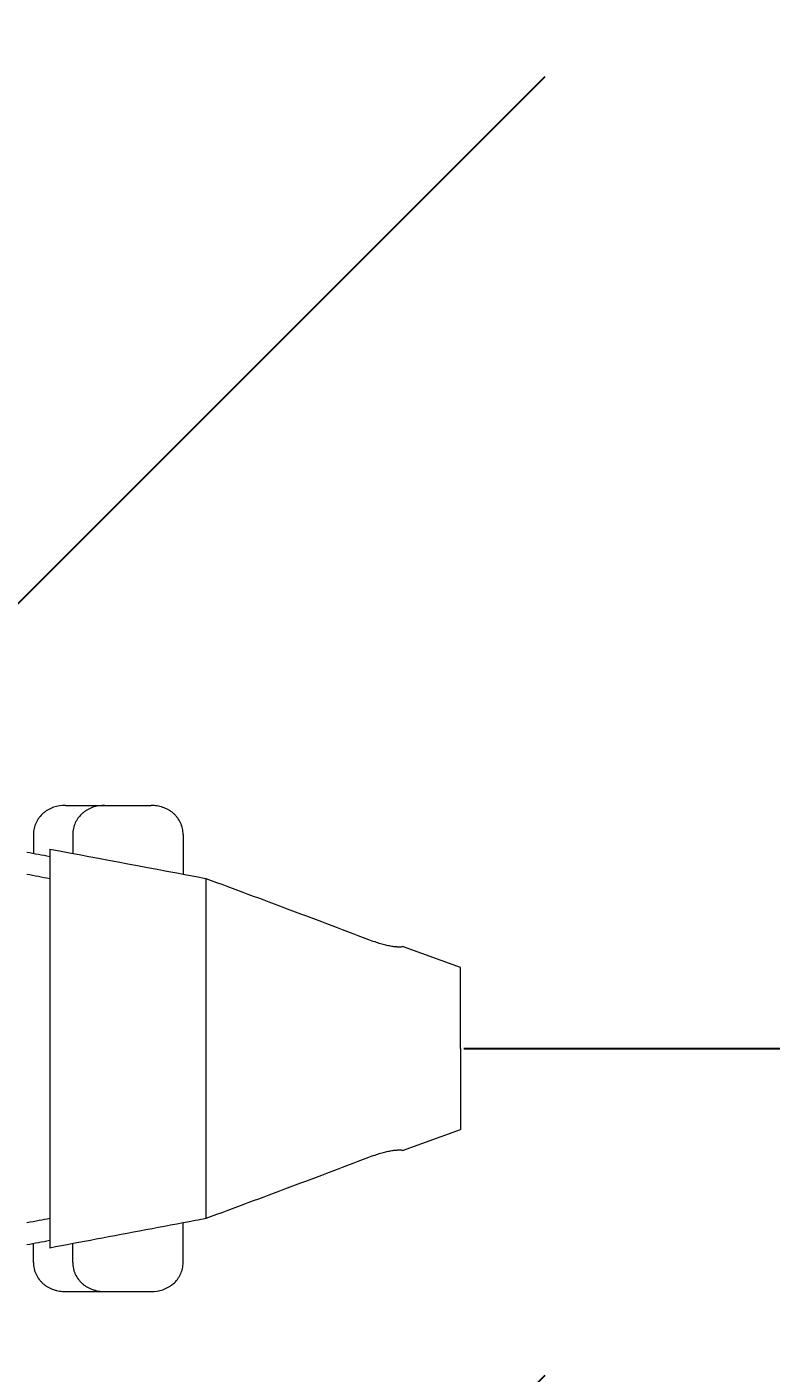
# Model space of a CAD drawing. Header units: millimetres. Extents: x 17284 to 19660, y -6011 to -2651.
# Drawn here: x 19242.42 to 19255.29, y -4526.11 to -4502.84 of the extents above; entities that cross this region are included whole.
import ezdxf

# ---------------------------------------------------------------- set-up
doc = ezdxf.new("R2010")
doc.units = ezdxf.units.MM
doc.layers.add('DIM', color=3, linetype='Continuous', lineweight=13)
doc.layers.add('hatch', color=2, linetype='Continuous')
doc.styles.get("Standard").update_dxf_attribs({"font": 'arial.ttf'})
doc.dimstyles.get("Standard").update_dxf_attribs({"dimtxt": 0.18, "dimasz": 0.18, "dimexe": 0.18, "dimexo": 0.0625, "dimgap": 0.09, "dimtad": 0, "dimtih": 1, "dimtoh": 1, "dimdec": 1, "dimdsep": 46, "dimtxsty": 'Standard', "dimcen": 0.09, "dimadec": 0, "dimazin": 0, "dimtfac": 1, "dimtdec": 1, "dimtofl": 0, "dimtmove": 0, "dimatfit": 3, "dimfxl": 1, "dimtolj": 1, "dimtzin": 0, "dimarcsym": 0})

# ---------------------------------------------------------------- blocks, each defined once
blk = doc.blocks.new('*D115')
at = {"layer": 'Defpoints', "color": 0, "transparency": 16777216}
for p in [(19249.918, -3914.495), (19343.61, -3914.495), (19249.918, -4520.495)]:
    blk.add_point(p, dxfattribs=at)
at = {"layer": 'DIM', "color": 0, "lineweight": -2, "transparency": 16777216}
for p, q in [((19249.98, -3914.495), (19343.79, -3914.495)), ((19343.61, -3932.495), (19343.61, -4203.305)), ((19343.61, -4502.495), (19343.61, -4231.686)), ((19249.98, -4520.495), (19343.79, -4520.495))]:
    blk.add_line(p, q, dxfattribs=at)
at = {"layer": 'DIM', "color": 0, "transparency": 16777216}
for points in [[(19340.61, -3932.495), (19346.61, -3932.495), (19343.61, -3914.495)], [(19340.61, -4502.495), (19346.61, -4502.495), (19343.61, -4520.495)]]:
    blk.add_solid(points, dxfattribs=at)
at = {"layer": 'DIM', "color": 3, "transparency": 16777216, "insert": (19343.61, -4217.495), "char_height": 18, "attachment_point": 5}
blk.add_mtext('\\A1;620', dxfattribs=at)
blk = doc.blocks.new('*D116')
at = {"layer": 'Defpoints', "color": 0, "transparency": 16777216}
for p in [(19249.918, -3895.495), (19420.259, -3895.495), (19249.918, -4539.495)]:
    blk.add_point(p, dxfattribs=at)
at = {"layer": 'DIM', "color": 0, "lineweight": -2, "transparency": 16777216}
for p, q in [((19249.98, -3895.495), (19420.439, -3895.495)), ((19420.259, -3913.495), (19420.259, -4203.305)), ((19420.259, -4521.495), (19420.259, -4231.686)), ((19249.98, -4539.495), (19420.439, -4539.495))]:
    blk.add_line(p, q, dxfattribs=at)
at = {"layer": 'DIM', "color": 0, "transparency": 16777216}
for points in [[(19417.259, -3913.495), (19423.259, -3913.495), (19420.259, -3895.495)], [(19417.259, -4521.495), (19423.259, -4521.495), (19420.259, -4539.495)]]:
    blk.add_solid(points, dxfattribs=at)
at = {"layer": 'DIM', "color": 3, "transparency": 16777216, "insert": (19420.259, -4217.495), "char_height": 18, "attachment_point": 5}
blk.add_mtext('\\A1;657', dxfattribs=at)

msp = doc.modelspace()

# ---------------------------------------------------------------- hatches: boundary and pattern name
at = {"layer": 'hatch'}
h = msp.add_hatch(dxfattribs=at)
h.set_pattern_fill('ANSI31', color=256, scale=5)
h.set_pattern_definition([(45, (4064.624, -113.49), (-11.22532, 11.22532), [])])
h.paths.add_polyline_path([(19201.381, -5647.37), (19251.381, -5647.37), (19251.381, -3576.803), (19201.381, -3576.803)])

# ---------------------------------------------------------------- linework, layer by layer
at = {"linetype": 'Continuous', "lineweight": 18, "extrusion": (-1, -2.22045e-16, 0)}
for p, q in [((19243.088, -4516.295), (19243.768, -4516.295)), ((19243.768, -4516.295), (19244.568, -4516.295)), ((19242.534, -4516.795), (19242.534, -4517.122)), ((19243.214, -4516.795), (19243.214, -4517.122)), ((19245.122, -4516.795), (19245.122, -4517.481)), ((19242.818, -4517.047), (19242.818, -4520.495)), ((19245.518, -4517.556), (19245.518, -4520.495)), ((19248.918, -4518.735), (19248.918, -4518.732)), ((19249.918, -4519.095), (19248.918, -4518.732)), ((19249.918, -4520.495), (19249.918, -4519.095)), ((19242.818, -4520.495), (19242.818, -4523.944)), ((19245.518, -4520.495), (19245.518, -4523.435)), ((19249.918, -4520.495), (19249.918, -4521.895)), ((19248.918, -4522.259), (19249.918, -4521.895)), ((19248.918, -4522.256), (19248.918, -4522.259)), ((19245.122, -4524.195), (19245.122, -4523.509)), ((19242.534, -4524.195), (19242.534, -4523.869)), ((19243.214, -4524.195), (19243.214, -4523.869)), ((19243.088, -4524.695), (19243.768, -4524.695)), ((19243.768, -4524.695), (19244.568, -4524.695))]:
    msp.add_line(p, q, dxfattribs=at)
at = {"linetype": 'Continuous', "lineweight": 18}
for points, knots in [([(19243.088, -4516.295), (19243.019, -4516.295), (19242.95, -4516.305), (19242.868, -4516.332), (19242.852, -4516.339), (19242.82, -4516.353), (19242.789, -4516.368), (19242.76, -4516.386), (19242.738, -4516.401), (19242.731, -4516.406), (19242.718, -4516.417), (19242.711, -4516.423), (19242.678, -4516.451), (19242.654, -4516.477), (19242.623, -4516.518), (19242.613, -4516.532), (19242.599, -4516.554), (19242.595, -4516.562), (19242.587, -4516.578), (19242.583, -4516.585), (19242.565, -4516.625), (19242.554, -4516.657), (19242.542, -4516.708), (19242.539, -4516.726), (19242.535, -4516.76), (19242.534, -4516.778), (19242.534, -4516.795)], [0, 0, 0, 0, 0.25, 0.25, 0.3125, 0.3125, 0.375, 0.4375, 0.4375, 0.46875, 0.46875, 0.5, 0.5, 0.625, 0.625, 0.6875, 0.6875, 0.71875, 0.71875, 0.75, 0.75, 0.875, 0.875, 0.9375, 0.9375, 1, 1, 1, 1]), ([(19243.768, -4516.295), (19243.698, -4516.295), (19243.63, -4516.305), (19243.547, -4516.332), (19243.531, -4516.339), (19243.499, -4516.353), (19243.468, -4516.368), (19243.439, -4516.386), (19243.418, -4516.401), (19243.411, -4516.406), (19243.397, -4516.417), (19243.39, -4516.423), (19243.357, -4516.451), (19243.333, -4516.477), (19243.302, -4516.518), (19243.292, -4516.532), (19243.279, -4516.554), (19243.274, -4516.562), (19243.266, -4516.578), (19243.262, -4516.585), (19243.244, -4516.625), (19243.233, -4516.657), (19243.222, -4516.708), (19243.219, -4516.726), (19243.215, -4516.76), (19243.214, -4516.778), (19243.214, -4516.795)], [0, 0, 0, 0, 0.25, 0.25, 0.3125, 0.3125, 0.375, 0.4375, 0.4375, 0.46875, 0.46875, 0.5, 0.5, 0.625, 0.625, 0.6875, 0.6875, 0.71875, 0.71875, 0.75, 0.75, 0.875, 0.875, 0.9375, 0.9375, 1, 1, 1, 1]), ([(19245.122, -4516.795), (19245.122, -4516.76), (19245.118, -4516.726), (19245.107, -4516.675), (19245.102, -4516.659), (19245.091, -4516.626), (19245.084, -4516.609), (19245.063, -4516.562), (19245.045, -4516.533), (19245.018, -4516.498), (19245.013, -4516.491), (19245.002, -4516.478), (19244.984, -4516.458), (19244.953, -4516.428), (19244.926, -4516.407), (19244.898, -4516.387), (19244.883, -4516.378), (19244.837, -4516.352), (19244.806, -4516.338), (19244.756, -4516.322), (19244.74, -4516.317), (19244.706, -4516.309), (19244.689, -4516.305), (19244.637, -4516.298), (19244.603, -4516.295), (19244.568, -4516.295)], [0, 0, 0, 0, 0.125, 0.125, 0.1875, 0.1875, 0.25, 0.25, 0.375, 0.375, 0.40625, 0.40625, 0.4375, 0.5, 0.5625, 0.5625, 0.625, 0.625, 0.75, 0.75, 0.8125, 0.8125, 0.875, 0.875, 1, 1, 1, 1]), ([(19245.518, -4517.556), (19246.002, -4517.736), (19246.486, -4517.916), (19247.453, -4518.278), (19247.936, -4518.46), (19248.418, -4518.645)], [0, 0, 0, 0, 0.5, 0.5, 1, 1, 1, 1]), ([(19248.918, -4518.735), (19248.918, -4518.736), (19248.914, -4518.738), (19248.905, -4518.74), (19248.901, -4518.741), (19248.891, -4518.741), (19248.885, -4518.742), (19248.866, -4518.742), (19248.85, -4518.742), (19248.827, -4518.741), (19248.822, -4518.741), (19248.812, -4518.74), (19248.806, -4518.74), (19248.79, -4518.738), (19248.779, -4518.737), (19248.744, -4518.733), (19248.718, -4518.729), (19248.663, -4518.718), (19248.634, -4518.712), (19248.589, -4518.7), (19248.574, -4518.696), (19248.543, -4518.687), (19248.527, -4518.683), (19248.48, -4518.668), (19248.449, -4518.657), (19248.418, -4518.645)], [0, 0, 0, 0, 0.125, 0.125, 0.1875, 0.1875, 0.25, 0.25, 0.375, 0.375, 0.40625, 0.40625, 0.4375, 0.4375, 0.5, 0.5, 0.625, 0.625, 0.75, 0.75, 0.8125, 0.8125, 0.875, 0.875, 1, 1, 1, 1]), ([(19248.418, -4522.346), (19247.936, -4522.53), (19247.453, -4522.713), (19246.486, -4523.075), (19246.002, -4523.255), (19245.518, -4523.435)], [0, 0, 0, 0, 0.5, 0.5, 1, 1, 1, 1]), ([(19248.418, -4522.346), (19248.449, -4522.334), (19248.48, -4522.323), (19248.527, -4522.308), (19248.542, -4522.303), (19248.573, -4522.295), (19248.588, -4522.29), (19248.634, -4522.279), (19248.662, -4522.273), (19248.703, -4522.265), (19248.717, -4522.262), (19248.743, -4522.258), (19248.755, -4522.257), (19248.791, -4522.252), (19248.812, -4522.251), (19248.836, -4522.249), (19248.84, -4522.249), (19248.849, -4522.249), (19248.861, -4522.249), (19248.879, -4522.249), (19248.891, -4522.249), (19248.9, -4522.25), (19248.905, -4522.251), (19248.914, -4522.253), (19248.918, -4522.254), (19248.918, -4522.256)], [0, 0, 0, 0, 0.125, 0.125, 0.1875, 0.1875, 0.25, 0.25, 0.375, 0.375, 0.4375, 0.4375, 0.5, 0.5, 0.625, 0.625, 0.65625, 0.65625, 0.6875, 0.75, 0.8125, 0.8125, 0.875, 0.875, 1, 1, 1, 1]), ([(19242.818, -4523.435), (19242.757, -4523.446), (19242.696, -4523.458), (19242.564, -4523.483), (19242.493, -4523.496), (19242.422, -4523.51)], [0, 0, 0, 0, 0.459752, 0.459752, 1, 1, 1, 1]), ([(19245.518, -4523.435), (19245.457, -4523.446), (19245.396, -4523.458), (19244.764, -4523.577), (19244.192, -4523.685), (19243.353, -4523.843), (19243.085, -4523.893), (19242.818, -4523.944)], [0, 0, 0, 0, 0.067447, 0.067447, 0.702741, 0.702741, 1, 1, 1, 1]), ([(19242.534, -4524.195), (19242.534, -4524.23), (19242.538, -4524.265), (19242.549, -4524.315), (19242.554, -4524.332), (19242.565, -4524.365), (19242.572, -4524.381), (19242.594, -4524.428), (19242.611, -4524.458), (19242.638, -4524.493), (19242.643, -4524.5), (19242.654, -4524.513), (19242.672, -4524.532), (19242.703, -4524.562), (19242.73, -4524.584), (19242.759, -4524.604), (19242.773, -4524.613), (19242.819, -4524.639), (19242.85, -4524.653), (19242.9, -4524.669), (19242.917, -4524.674), (19242.95, -4524.682), (19242.968, -4524.685), (19243.019, -4524.693), (19243.053, -4524.695), (19243.088, -4524.695)], [0, 0, 0, 0, 0.125, 0.125, 0.1875, 0.1875, 0.25, 0.25, 0.375, 0.375, 0.40625, 0.40625, 0.4375, 0.5, 0.5625, 0.5625, 0.625, 0.625, 0.75, 0.75, 0.8125, 0.8125, 0.875, 0.875, 1, 1, 1, 1]), ([(19243.214, -4524.195), (19243.214, -4524.23), (19243.218, -4524.265), (19243.229, -4524.315), (19243.234, -4524.332), (19243.245, -4524.365), (19243.251, -4524.381), (19243.273, -4524.428), (19243.291, -4524.458), (19243.317, -4524.493), (19243.323, -4524.5), (19243.334, -4524.513), (19243.351, -4524.532), (19243.382, -4524.562), (19243.41, -4524.584), (19243.438, -4524.604), (19243.453, -4524.613), (19243.498, -4524.639), (19243.53, -4524.653), (19243.579, -4524.669), (19243.596, -4524.674), (19243.63, -4524.682), (19243.647, -4524.685), (19243.698, -4524.693), (19243.733, -4524.695), (19243.768, -4524.695)], [0, 0, 0, 0, 0.125, 0.125, 0.1875, 0.1875, 0.25, 0.25, 0.375, 0.375, 0.40625, 0.40625, 0.4375, 0.5, 0.5625, 0.5625, 0.625, 0.625, 0.75, 0.75, 0.8125, 0.8125, 0.875, 0.875, 1, 1, 1, 1]), ([(19244.568, -4524.695), (19244.638, -4524.695), (19244.706, -4524.686), (19244.788, -4524.659), (19244.805, -4524.652), (19244.836, -4524.638), (19244.867, -4524.623), (19244.897, -4524.604), (19244.918, -4524.589), (19244.925, -4524.584), (19244.939, -4524.574), (19244.945, -4524.568), (19244.979, -4524.539), (19245.002, -4524.514), (19245.034, -4524.473), (19245.043, -4524.459), (19245.057, -4524.436), (19245.061, -4524.429), (19245.069, -4524.413), (19245.073, -4524.405), (19245.092, -4524.366), (19245.103, -4524.333), (19245.114, -4524.282), (19245.117, -4524.265), (19245.121, -4524.23), (19245.122, -4524.213), (19245.122, -4524.195)], [0, 0, 0, 0, 0.25, 0.25, 0.3125, 0.3125, 0.375, 0.4375, 0.4375, 0.46875, 0.46875, 0.5, 0.5, 0.625, 0.625, 0.6875, 0.6875, 0.71875, 0.71875, 0.75, 0.75, 0.875, 0.875, 0.9375, 0.9375, 1, 1, 1, 1])]:
    msp.add_open_spline(points, degree=3, knots=knots, dxfattribs=at)
for points in [[(19242.422, -4517.1), (19242.554, -4517.125), (19242.686, -4517.15), (19242.818, -4517.175)], [(19242.818, -4517.047), (19243.718, -4517.216), (19244.618, -4517.386), (19245.518, -4517.556)], [(19242.422, -4517.481), (19242.554, -4517.506), (19242.686, -4517.531), (19242.818, -4517.556)], [(19242.818, -4523.816), (19242.686, -4523.841), (19242.554, -4523.865), (19242.422, -4523.89)]]:
    msp.add_open_spline(points, degree=3, dxfattribs=at)

# ---------------------------------------------------------------- dimensions: what is measured, and where the dimension line sits
at = {"layer": 'DIM', "color": 3}
for base, p1, p2, text, picture, middle in [((19420.259, -3895.495), (19249.918, -4539.495), (19249.918, -3895.495), '657', '*D116', (19420.259, -4217.495)), ((19343.61, -3914.495), (19249.918, -4520.495), (19249.918, -3914.495), '620', '*D115', (19343.61, -4217.495))]:
    dim = msp.add_linear_dim(base=base, p1=p1, p2=p2, angle=90, text=text, dimstyle='Standard', override={"dimtxt": 18, "dimasz": 18, "dimgap": 5, "dimclrt": 3}, dxfattribs=at)
    dim.commit()
    dim.dimension.update_dxf_attribs({"geometry": picture, "text_midpoint": middle})

doc.saveas('drawing.dxf')
